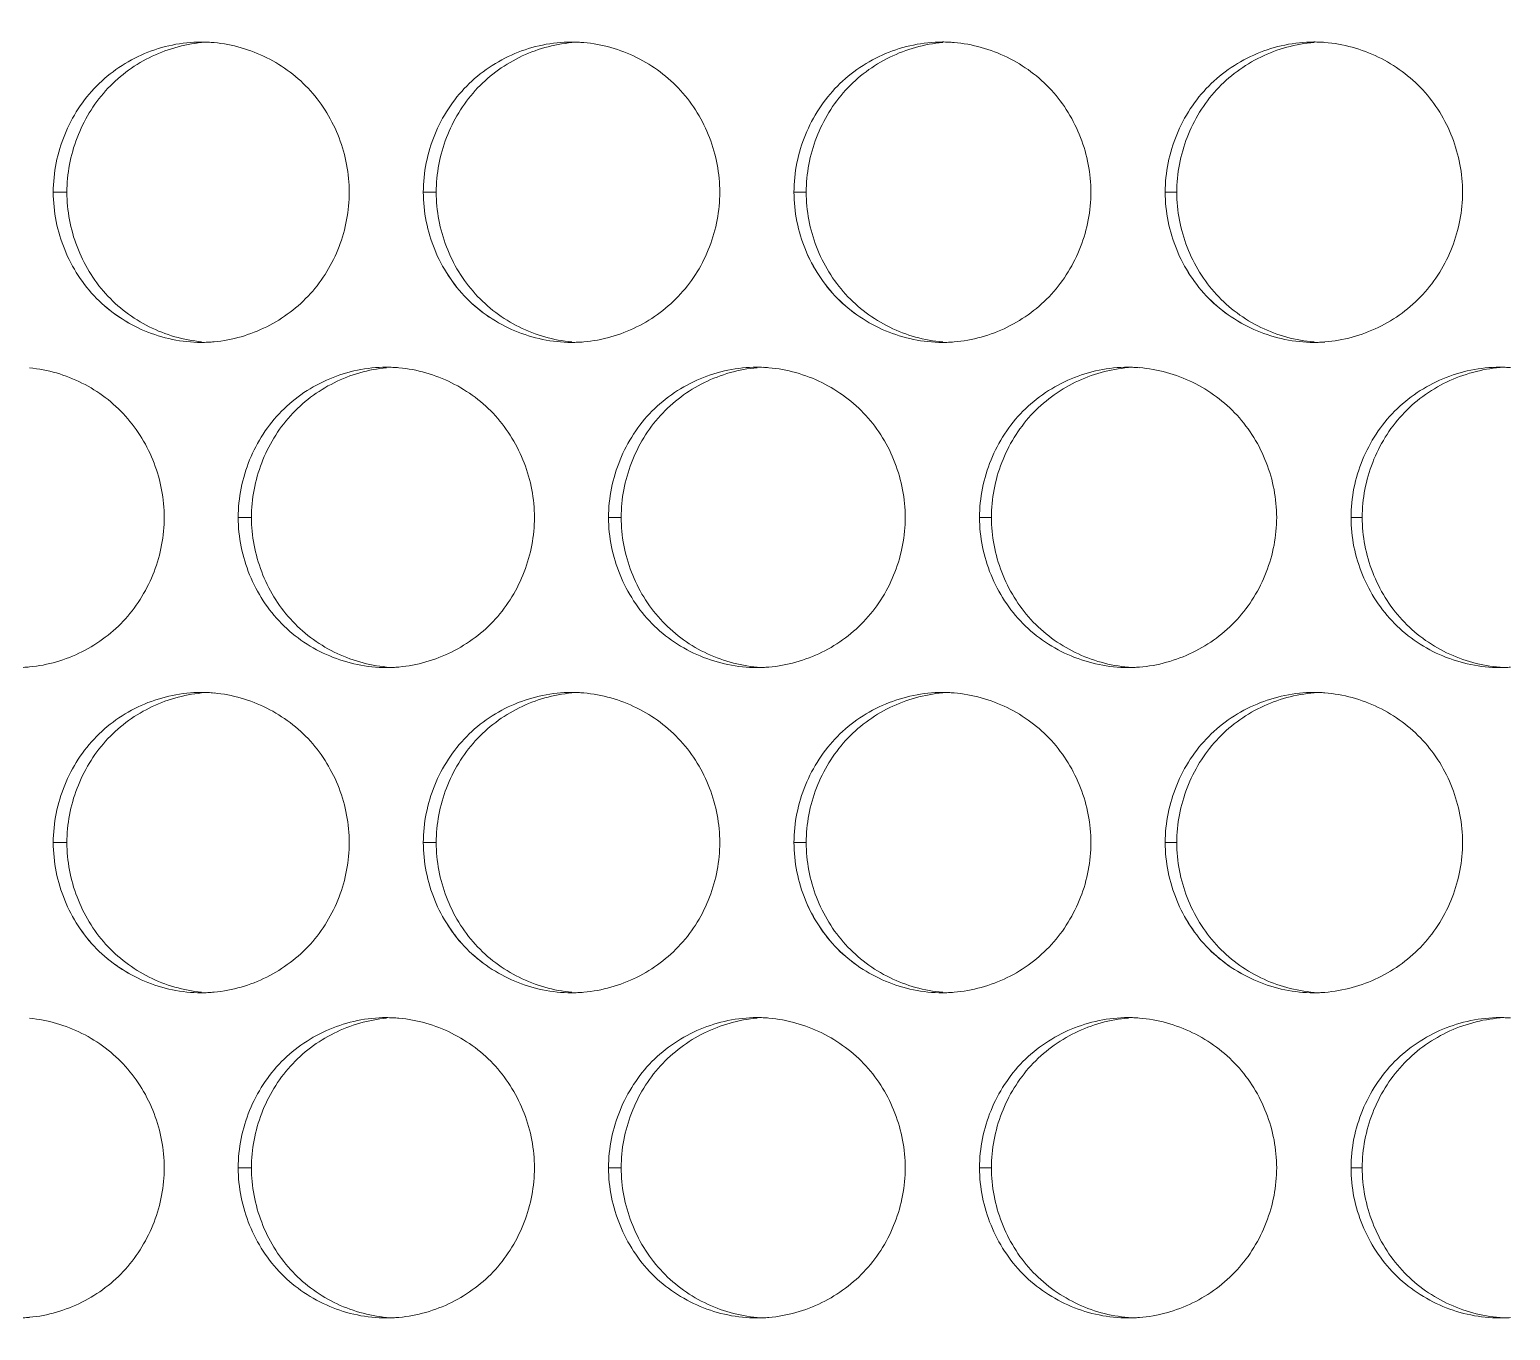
# Model space of a CAD drawing. Header units: millimetres. Extents: x 1177 to 4147, y 93 to 2194.
# Drawn here: x 1667.14 to 1696.71, y 1765.05 to 1791.03 of the extents above; entities that cross this region are included whole.
import ezdxf

# ---------------------------------------------------------------- set-up
doc = ezdxf.new("R2010")
doc.units = ezdxf.units.MM
doc.header["$LTSCALE"] = 0.1
doc.layers.get('0').update_dxf_attribs({"lineweight": 13})
doc.layers.add('标注', color=251, linetype='Continuous', lineweight=9)

msp = doc.modelspace()

# ---------------------------------------------------------------- linework, layer by layer
for radius, start, end in [(196.75, 204.56225, 43.01001), (177.334, 204.90538, 48.55999), (177.047, 204.9052, 48.6494), (168.077, 204.78787, 51.55568), (165.455, 204.70676, 52.44821), (156.5, 204.24844, 55.64881), (156.25, 204.23139, 55.74165), (155.11, 204.1505, 56.16753), (155, 204.14243, 56.20879)]:
    msp.add_arc((1812.49, 1686.895), radius, start, end)
at = {"layer": '标注'}
for p, q in [((1667.882, 1787.779), (1667.61, 1787.779)), ((1667.882, 1787.779), (1667.61, 1787.779)), ((1675.259, 1787.779), (1675.001, 1787.779)), ((1675.259, 1787.779), (1675.001, 1787.779)), ((1682.649, 1787.779), (1682.405, 1787.779)), ((1682.649, 1787.779), (1682.405, 1787.779)), ((1690.05, 1787.779), (1689.82, 1787.779)), ((1690.05, 1787.779), (1689.82, 1787.779)), ((1671.569, 1781.284), (1671.304, 1781.284)), ((1678.953, 1781.284), (1678.701, 1781.284)), ((1686.348, 1781.284), (1686.111, 1781.284)), ((1693.755, 1781.284), (1693.531, 1781.284)), ((1667.882, 1774.789), (1667.61, 1774.789)), ((1667.882, 1774.789), (1667.61, 1774.789)), ((1675.259, 1774.789), (1675.001, 1774.789)), ((1675.259, 1774.789), (1675.001, 1774.789)), ((1682.649, 1774.789), (1682.405, 1774.789)), ((1682.649, 1774.789), (1682.405, 1774.789)), ((1690.05, 1774.789), (1689.82, 1774.789)), ((1690.05, 1774.789), (1689.82, 1774.789)), ((1671.569, 1768.294), (1671.304, 1768.294)), ((1678.953, 1768.294), (1678.701, 1768.294)), ((1686.348, 1768.294), (1686.111, 1768.294)), ((1693.755, 1768.294), (1693.531, 1768.294))]:
    msp.add_line(p, q, dxfattribs=at)
for centre, radius, start, end in [((1670.565, 1788.004), 2.775, 87.2199, 89.9959), ((1670.565, 1788.004), 2.775, 87.2199, 89.9959), ((1670.562, 1787.959), 2.82, 84.6767, 87.2203), ((1670.562, 1787.959), 2.82, 84.6767, 87.2203), ((1677.961, 1787.996), 2.783, 87.3736, 89.9963), ((1677.961, 1787.996), 2.783, 87.3736, 89.9963), ((1677.959, 1787.953), 2.826, 84.9693, 87.374), ((1677.959, 1787.953), 2.826, 84.9693, 87.374), ((1685.369, 1787.989), 2.791, 87.5261, 89.9967), ((1685.369, 1787.989), 2.791, 87.5261, 89.9967), ((1685.367, 1787.948), 2.831, 85.2599, 87.5264), ((1685.367, 1787.948), 2.831, 85.2599, 87.5264), ((1692.789, 1787.982), 2.798, 87.6774, 89.9971), ((1692.789, 1787.982), 2.798, 87.6774, 89.9971), ((1692.787, 1787.944), 2.836, 85.5486, 87.6777), ((1692.787, 1787.944), 2.836, 85.5486, 87.6777), ((1670.565, 1787.555), 2.775, 270.0041, 272.7801), ((1670.565, 1787.555), 2.775, 270.0041, 272.7801), ((1670.562, 1787.6), 2.82, 272.7797, 275.3233), ((1670.562, 1787.6), 2.82, 272.7797, 275.3233), ((1677.961, 1787.563), 2.783, 270.0037, 272.6264), ((1677.961, 1787.563), 2.783, 270.0037, 272.6264), ((1677.959, 1787.605), 2.826, 272.626, 275.0307), ((1677.959, 1787.605), 2.826, 272.626, 275.0307), ((1685.369, 1787.57), 2.791, 270.0033, 272.4739), ((1685.369, 1787.57), 2.791, 270.0033, 272.4739), ((1685.367, 1787.61), 2.831, 272.4736, 274.7401), ((1685.367, 1787.61), 2.831, 272.4736, 274.7401), ((1692.789, 1787.577), 2.798, 270.0029, 272.3226), ((1692.789, 1787.577), 2.798, 270.0029, 272.3226), ((1692.787, 1787.615), 2.836, 272.3223, 274.4514), ((1692.787, 1787.615), 2.836, 272.3223, 274.4514), ((1674.261, 1781.505), 2.779, 87.2969, 89.9961), ((1674.259, 1781.461), 2.823, 84.8233, 87.2973), ((1681.664, 1781.497), 2.787, 87.45, 89.9965), ((1681.662, 1781.456), 2.829, 85.1149, 87.4503), ((1689.078, 1781.49), 2.794, 87.6019, 89.9969), ((1689.076, 1781.451), 2.833, 85.4045, 87.6022), ((1696.502, 1781.483), 2.801, 87.7527, 89.9973), ((1696.501, 1781.446), 2.838, 85.6923, 87.753), ((1666.869, 1781.102), 2.817, 272.857, 275.4704), ((1674.261, 1781.064), 2.779, 270.0039, 272.7031), ((1674.259, 1781.107), 2.823, 272.7027, 275.1767), ((1681.664, 1781.071), 2.787, 270.0035, 272.55), ((1681.662, 1781.113), 2.829, 272.5497, 274.8851), ((1689.078, 1781.078), 2.794, 270.0031, 272.3981), ((1689.076, 1781.118), 2.833, 272.3978, 274.5955), ((1696.502, 1781.085), 2.801, 270.0027, 272.2473), ((1696.501, 1781.122), 2.838, 272.247, 274.3077), ((1670.565, 1775.014), 2.775, 87.2199, 89.9959), ((1670.565, 1775.014), 2.775, 87.2199, 89.9959), ((1670.562, 1774.969), 2.82, 84.6767, 87.2203), ((1670.562, 1774.969), 2.82, 84.6767, 87.2203), ((1677.961, 1775.006), 2.783, 87.3736, 89.9963), ((1677.961, 1775.006), 2.783, 87.3736, 89.9963), ((1677.959, 1774.963), 2.826, 84.9693, 87.374), ((1677.959, 1774.963), 2.826, 84.9693, 87.374), ((1685.369, 1774.998), 2.791, 87.5261, 89.9967), ((1685.369, 1774.998), 2.791, 87.5261, 89.9967), ((1685.367, 1774.958), 2.831, 85.2599, 87.5264), ((1685.367, 1774.958), 2.831, 85.2599, 87.5264), ((1692.789, 1774.991), 2.798, 87.6774, 89.9971), ((1692.789, 1774.991), 2.798, 87.6774, 89.9971), ((1692.787, 1774.953), 2.836, 85.5486, 87.6777), ((1692.787, 1774.953), 2.836, 85.5486, 87.6777), ((1670.565, 1774.564), 2.775, 270.0041, 272.7801), ((1670.565, 1774.564), 2.775, 270.0041, 272.7801), ((1670.562, 1774.609), 2.82, 272.7797, 275.3233), ((1670.562, 1774.609), 2.82, 272.7797, 275.3233), ((1677.961, 1774.572), 2.783, 270.0037, 272.6264), ((1677.961, 1774.572), 2.783, 270.0037, 272.6264), ((1677.959, 1774.615), 2.826, 272.626, 275.0307), ((1677.959, 1774.615), 2.826, 272.626, 275.0307), ((1685.369, 1774.58), 2.791, 270.0033, 272.4739), ((1685.369, 1774.58), 2.791, 270.0033, 272.4739), ((1685.367, 1774.62), 2.831, 272.4736, 274.7401), ((1685.367, 1774.62), 2.831, 272.4736, 274.7401), ((1692.789, 1774.587), 2.798, 270.0029, 272.3226), ((1692.789, 1774.587), 2.798, 270.0029, 272.3226), ((1692.787, 1774.625), 2.836, 272.3223, 274.4514), ((1692.787, 1774.625), 2.836, 272.3223, 274.4514), ((1674.261, 1768.514), 2.779, 87.2969, 89.9961), ((1674.259, 1768.471), 2.823, 84.8233, 87.2973), ((1681.664, 1768.507), 2.787, 87.45, 89.9965), ((1681.662, 1768.465), 2.829, 85.1149, 87.4503), ((1689.078, 1768.5), 2.794, 87.6019, 89.9969), ((1689.076, 1768.46), 2.833, 85.4045, 87.6022), ((1696.502, 1768.493), 2.801, 87.7527, 89.9973), ((1696.501, 1768.456), 2.838, 85.6923, 87.753), ((1666.869, 1768.111), 2.817, 272.857, 275.4704), ((1674.261, 1768.073), 2.779, 270.0039, 272.7031), ((1674.259, 1768.117), 2.823, 272.7027, 275.1767), ((1681.664, 1768.081), 2.787, 270.0035, 272.55), ((1681.662, 1768.122), 2.829, 272.5497, 274.8851), ((1689.078, 1768.088), 2.794, 270.0031, 272.3981), ((1689.076, 1768.127), 2.833, 272.3978, 274.5955), ((1696.502, 1768.095), 2.801, 270.0027, 272.2473), ((1696.501, 1768.132), 2.838, 272.247, 274.3077)]:
    msp.add_arc(centre, radius, start, end, dxfattribs=at)
msp.add_spline([(2027.49, 1819.182), (1864.296, 1806.369), (1766.772, 1737.15), (1658.757, 1615.796), (1597.49, 1595.163)], degree=3, dxfattribs=at)
for points, knots in [([(1670.572, 1790.767), (1670.211, 1790.733), (1669.494, 1790.525), (1668.601, 1789.851), (1668.023, 1788.888), (1667.882, 1788.148), (1667.882, 1787.779)], [0, 0, 0, 0, 0.248267, 0.497316, 0.748031, 1, 1, 1, 1]), ([(1670.572, 1790.767), (1670.211, 1790.733), (1669.494, 1790.525), (1668.601, 1789.851), (1668.023, 1788.888), (1667.882, 1788.148), (1667.882, 1787.779)], [0, 0, 0, 0, 0.248267, 0.497316, 0.748031, 1, 1, 1, 1]), ([(1673.522, 1787.779), (1673.522, 1788.148), (1673.38, 1788.888), (1672.8, 1789.852), (1671.904, 1790.526), (1671.186, 1790.734), (1670.824, 1790.767)], [0, 0, 0, 0, 0.251703, 0.502328, 0.751505, 1, 1, 1, 1]), ([(1673.522, 1787.779), (1673.522, 1788.148), (1673.38, 1788.888), (1672.8, 1789.852), (1671.904, 1790.526), (1671.186, 1790.734), (1670.824, 1790.767)], [0, 0, 0, 0, 0.251703, 0.502328, 0.751505, 1, 1, 1, 1]), ([(1677.968, 1790.768), (1677.605, 1790.736), (1676.884, 1790.531), (1675.985, 1789.857), (1675.402, 1788.892), (1675.259, 1788.149), (1675.259, 1787.779)], [0, 0, 0, 0, 0.248447, 0.497573, 0.748204, 1, 1, 1, 1]), ([(1677.968, 1790.768), (1677.605, 1790.736), (1676.884, 1790.531), (1675.985, 1789.857), (1675.402, 1788.892), (1675.259, 1788.149), (1675.259, 1787.779)], [0, 0, 0, 0, 0.248447, 0.497573, 0.748204, 1, 1, 1, 1]), ([(1680.923, 1787.779), (1680.923, 1788.149), (1680.78, 1788.892), (1680.195, 1789.857), (1679.293, 1790.531), (1678.571, 1790.737), (1678.207, 1790.769)], [0, 0, 0, 0, 0.251533, 0.502074, 0.751327, 1, 1, 1, 1]), ([(1680.923, 1787.779), (1680.923, 1788.149), (1680.78, 1788.892), (1680.195, 1789.857), (1679.293, 1790.531), (1678.571, 1790.737), (1678.207, 1790.769)], [0, 0, 0, 0, 0.251533, 0.502074, 0.751327, 1, 1, 1, 1]), ([(1685.376, 1790.77), (1685.011, 1790.739), (1684.286, 1790.536), (1683.38, 1789.863), (1682.793, 1788.895), (1682.649, 1788.15), (1682.649, 1787.779)], [0, 0, 0, 0, 0.248617, 0.497817, 0.748368, 1, 1, 1, 1]), ([(1685.376, 1790.77), (1685.011, 1790.739), (1684.286, 1790.536), (1683.38, 1789.863), (1682.793, 1788.895), (1682.649, 1788.15), (1682.649, 1787.779)], [0, 0, 0, 0, 0.248617, 0.497817, 0.748368, 1, 1, 1, 1]), ([(1688.336, 1787.779), (1688.336, 1788.15), (1688.191, 1788.896), (1687.602, 1789.863), (1686.694, 1790.536), (1685.967, 1790.739), (1685.601, 1790.77)], [0, 0, 0, 0, 0.251371, 0.501834, 0.751159, 1, 1, 1, 1]), ([(1688.336, 1787.779), (1688.336, 1788.15), (1688.191, 1788.896), (1687.602, 1789.863), (1686.694, 1790.536), (1685.967, 1790.739), (1685.601, 1790.77)], [0, 0, 0, 0, 0.251371, 0.501834, 0.751159, 1, 1, 1, 1]), ([(1692.795, 1790.771), (1692.428, 1790.742), (1691.699, 1790.541), (1690.787, 1789.869), (1690.195, 1788.899), (1690.05, 1788.151), (1690.05, 1787.779)], [0, 0, 0, 0, 0.248776, 0.498047, 0.748524, 1, 1, 1, 1]), ([(1692.795, 1790.771), (1692.428, 1790.742), (1691.699, 1790.541), (1690.787, 1789.869), (1690.195, 1788.899), (1690.05, 1788.151), (1690.05, 1787.779)], [0, 0, 0, 0, 0.248776, 0.498047, 0.748524, 1, 1, 1, 1]), ([(1695.76, 1787.779), (1695.76, 1788.151), (1695.614, 1788.9), (1695.02, 1789.869), (1694.105, 1790.541), (1693.375, 1790.742), (1693.007, 1790.771)], [0, 0, 0, 0, 0.251218, 0.501606, 0.751001, 1, 1, 1, 1]), ([(1695.76, 1787.779), (1695.76, 1788.151), (1695.614, 1788.9), (1695.02, 1789.869), (1694.105, 1790.541), (1693.375, 1790.742), (1693.007, 1790.771)], [0, 0, 0, 0, 0.251218, 0.501606, 0.751001, 1, 1, 1, 1]), ([(1667.882, 1787.779), (1667.882, 1787.411), (1668.023, 1786.671), (1668.601, 1785.708), (1669.494, 1785.033), (1670.211, 1784.825), (1670.572, 1784.792)], [0, 0, 0, 0, 0.251969, 0.502684, 0.751733, 1, 1, 1, 1]), ([(1667.882, 1787.779), (1667.882, 1787.411), (1668.023, 1786.671), (1668.601, 1785.708), (1669.494, 1785.033), (1670.211, 1784.825), (1670.572, 1784.792)], [0, 0, 0, 0, 0.251969, 0.502684, 0.751733, 1, 1, 1, 1]), ([(1670.824, 1784.791), (1671.186, 1784.825), (1671.904, 1785.033), (1672.8, 1785.707), (1673.38, 1786.67), (1673.522, 1787.411), (1673.522, 1787.779)], [0, 0, 0, 0, 0.248495, 0.497672, 0.748297, 1, 1, 1, 1]), ([(1670.824, 1784.791), (1671.186, 1784.825), (1671.904, 1785.033), (1672.8, 1785.707), (1673.38, 1786.67), (1673.522, 1787.411), (1673.522, 1787.779)], [0, 0, 0, 0, 0.248495, 0.497672, 0.748297, 1, 1, 1, 1]), ([(1675.259, 1787.779), (1675.259, 1787.41), (1675.402, 1786.667), (1675.985, 1785.702), (1676.884, 1785.028), (1677.605, 1784.822), (1677.968, 1784.79)], [0, 0, 0, 0, 0.251796, 0.502427, 0.751553, 1, 1, 1, 1]), ([(1675.259, 1787.779), (1675.259, 1787.41), (1675.402, 1786.667), (1675.985, 1785.702), (1676.884, 1785.028), (1677.605, 1784.822), (1677.968, 1784.79)], [0, 0, 0, 0, 0.251796, 0.502427, 0.751553, 1, 1, 1, 1]), ([(1678.207, 1784.79), (1678.571, 1784.822), (1679.293, 1785.028), (1680.195, 1785.701), (1680.78, 1786.667), (1680.923, 1787.41), (1680.923, 1787.779)], [0, 0, 0, 0, 0.248673, 0.497926, 0.748467, 1, 1, 1, 1]), ([(1678.207, 1784.79), (1678.571, 1784.822), (1679.293, 1785.028), (1680.195, 1785.701), (1680.78, 1786.667), (1680.923, 1787.41), (1680.923, 1787.779)], [0, 0, 0, 0, 0.248673, 0.497926, 0.748467, 1, 1, 1, 1]), ([(1682.649, 1787.779), (1682.649, 1787.409), (1682.793, 1786.663), (1683.38, 1785.696), (1684.286, 1785.023), (1685.011, 1784.819), (1685.376, 1784.789)], [0, 0, 0, 0, 0.251632, 0.502183, 0.751383, 1, 1, 1, 1]), ([(1682.649, 1787.779), (1682.649, 1787.409), (1682.793, 1786.663), (1683.38, 1785.696), (1684.286, 1785.023), (1685.011, 1784.819), (1685.376, 1784.789)], [0, 0, 0, 0, 0.251632, 0.502183, 0.751383, 1, 1, 1, 1]), ([(1685.601, 1784.789), (1685.967, 1784.819), (1686.694, 1785.023), (1687.602, 1785.695), (1688.191, 1786.663), (1688.336, 1787.409), (1688.336, 1787.779)], [0, 0, 0, 0, 0.248841, 0.498166, 0.748629, 1, 1, 1, 1]), ([(1685.601, 1784.789), (1685.967, 1784.819), (1686.694, 1785.023), (1687.602, 1785.695), (1688.191, 1786.663), (1688.336, 1787.409), (1688.336, 1787.779)], [0, 0, 0, 0, 0.248841, 0.498166, 0.748629, 1, 1, 1, 1]), ([(1690.05, 1787.779), (1690.05, 1787.407), (1690.195, 1786.66), (1690.787, 1785.69), (1691.699, 1785.018), (1692.428, 1784.817), (1692.795, 1784.788)], [0, 0, 0, 0, 0.251476, 0.501953, 0.751224, 1, 1, 1, 1]), ([(1690.05, 1787.779), (1690.05, 1787.407), (1690.195, 1786.66), (1690.787, 1785.69), (1691.699, 1785.018), (1692.428, 1784.817), (1692.795, 1784.788)], [0, 0, 0, 0, 0.251476, 0.501953, 0.751224, 1, 1, 1, 1]), ([(1693.007, 1784.788), (1693.375, 1784.817), (1694.105, 1785.017), (1695.02, 1785.689), (1695.614, 1786.659), (1695.76, 1787.407), (1695.76, 1787.779)], [0, 0, 0, 0, 0.248999, 0.498394, 0.748782, 1, 1, 1, 1]), ([(1693.007, 1784.788), (1693.375, 1784.817), (1694.105, 1785.017), (1695.02, 1785.689), (1695.614, 1786.659), (1695.76, 1787.407), (1695.76, 1787.779)], [0, 0, 0, 0, 0.248999, 0.498394, 0.748782, 1, 1, 1, 1]), ([(1667.838, 1786.632), (1667.984, 1786.273), (1668.415, 1785.603), (1669.079, 1785.161), (1669.435, 1785.011)], [0, 0, 0, 0, 0.501322, 1, 1, 1, 1]), ([(1675.229, 1786.632), (1675.376, 1786.273), (1675.808, 1785.602), (1676.473, 1785.161), (1676.829, 1785.011)], [0, 0, 0, 0, 0.501161, 1, 1, 1, 1]), ([(1682.633, 1786.632), (1682.78, 1786.273), (1683.213, 1785.602), (1683.879, 1785.161), (1684.236, 1785.011)], [0, 0, 0, 0, 0.501009, 1, 1, 1, 1]), ([(1690.049, 1786.632), (1690.196, 1786.273), (1690.63, 1785.602), (1691.296, 1785.161), (1691.654, 1785.011)], [0, 0, 0, 0, 0.500865, 1, 1, 1, 1]), ([(1669.826, 1781.284), (1669.826, 1781.652), (1669.684, 1782.391), (1669.107, 1783.353), (1668.215, 1784.028), (1667.499, 1784.237), (1667.137, 1784.271)], [0, 0, 0, 0, 0.251792, 0.50246, 0.751598, 1, 1, 1, 1]), ([(1674.268, 1784.273), (1673.906, 1784.24), (1673.187, 1784.033), (1672.291, 1783.359), (1671.711, 1782.395), (1671.569, 1781.653), (1671.569, 1781.284)], [0, 0, 0, 0, 0.248358, 0.497446, 0.748118, 1, 1, 1, 1]), ([(1677.221, 1781.284), (1677.221, 1781.653), (1677.078, 1782.395), (1676.496, 1783.359), (1675.597, 1784.033), (1674.877, 1784.24), (1674.514, 1784.273)], [0, 0, 0, 0, 0.251617, 0.502199, 0.751415, 1, 1, 1, 1]), ([(1681.67, 1784.274), (1681.306, 1784.243), (1680.583, 1784.038), (1679.681, 1783.365), (1679.096, 1782.398), (1678.953, 1781.654), (1678.953, 1781.284)], [0, 0, 0, 0, 0.248533, 0.497696, 0.748287, 1, 1, 1, 1]), ([(1684.628, 1781.284), (1684.628, 1781.654), (1684.484, 1782.399), (1683.897, 1783.365), (1682.992, 1784.038), (1682.268, 1784.243), (1681.903, 1784.274)], [0, 0, 0, 0, 0.251451, 0.501952, 0.751242, 1, 1, 1, 1]), ([(1689.084, 1784.275), (1688.718, 1784.246), (1687.991, 1784.043), (1687.082, 1783.371), (1686.492, 1782.402), (1686.348, 1781.656), (1686.348, 1781.284)], [0, 0, 0, 0, 0.248698, 0.497934, 0.748447, 1, 1, 1, 1]), ([(1692.046, 1781.284), (1692.046, 1781.656), (1691.901, 1782.403), (1691.309, 1783.371), (1690.398, 1784.044), (1689.67, 1784.246), (1689.303, 1784.275)], [0, 0, 0, 0, 0.251294, 0.501718, 0.751079, 1, 1, 1, 1]), ([(1696.509, 1784.276), (1696.141, 1784.248), (1695.41, 1784.048), (1694.495, 1783.377), (1693.9, 1782.406), (1693.755, 1781.657), (1693.755, 1781.284)], [0, 0, 0, 0, 0.248852, 0.498158, 0.748599, 1, 1, 1, 1]), ([(1667.137, 1778.297), (1667.499, 1778.332), (1668.215, 1778.541), (1669.107, 1779.215), (1669.684, 1780.177), (1669.826, 1780.916), (1669.826, 1781.284)], [0, 0, 0, 0, 0.248402, 0.49754, 0.748208, 1, 1, 1, 1]), ([(1671.569, 1781.284), (1671.569, 1780.915), (1671.711, 1780.174), (1672.291, 1779.21), (1673.187, 1778.536), (1673.906, 1778.329), (1674.268, 1778.296)], [0, 0, 0, 0, 0.251882, 0.502554, 0.751642, 1, 1, 1, 1]), ([(1674.514, 1778.296), (1674.877, 1778.329), (1675.597, 1778.535), (1676.496, 1779.209), (1677.078, 1780.173), (1677.221, 1780.915), (1677.221, 1781.284)], [0, 0, 0, 0, 0.248585, 0.497801, 0.748383, 1, 1, 1, 1]), ([(1678.953, 1781.284), (1678.953, 1780.914), (1679.096, 1780.17), (1679.681, 1779.204), (1680.583, 1778.53), (1681.306, 1778.326), (1681.67, 1778.294)], [0, 0, 0, 0, 0.251713, 0.502304, 0.751467, 1, 1, 1, 1]), ([(1681.903, 1778.294), (1682.268, 1778.326), (1682.992, 1778.53), (1683.897, 1779.203), (1684.484, 1780.17), (1684.628, 1780.914), (1684.628, 1781.284)], [0, 0, 0, 0, 0.248758, 0.498048, 0.748549, 1, 1, 1, 1]), ([(1686.348, 1781.284), (1686.348, 1780.913), (1686.492, 1780.166), (1687.082, 1779.198), (1687.991, 1778.525), (1688.718, 1778.323), (1689.084, 1778.293)], [0, 0, 0, 0, 0.251553, 0.502066, 0.751302, 1, 1, 1, 1]), ([(1689.303, 1778.293), (1689.67, 1778.323), (1690.398, 1778.525), (1691.309, 1779.197), (1691.901, 1780.166), (1692.046, 1780.913), (1692.046, 1781.284)], [0, 0, 0, 0, 0.248921, 0.498282, 0.748706, 1, 1, 1, 1]), ([(1693.755, 1781.284), (1693.755, 1780.912), (1693.9, 1780.163), (1694.495, 1779.192), (1695.41, 1778.52), (1696.141, 1778.32), (1696.509, 1778.292)], [0, 0, 0, 0, 0.251401, 0.501842, 0.751148, 1, 1, 1, 1]), ([(1670.572, 1777.777), (1670.211, 1777.743), (1669.494, 1777.535), (1668.601, 1776.861), (1668.023, 1775.897), (1667.882, 1775.157), (1667.882, 1774.789)], [0, 0, 0, 0, 0.248267, 0.497316, 0.748031, 1, 1, 1, 1]), ([(1670.572, 1777.777), (1670.211, 1777.743), (1669.494, 1777.535), (1668.601, 1776.861), (1668.023, 1775.897), (1667.882, 1775.157), (1667.882, 1774.789)], [0, 0, 0, 0, 0.248267, 0.497316, 0.748031, 1, 1, 1, 1]), ([(1673.522, 1774.789), (1673.522, 1775.157), (1673.38, 1775.898), (1672.8, 1776.861), (1671.904, 1777.535), (1671.186, 1777.743), (1670.824, 1777.777)], [0, 0, 0, 0, 0.251703, 0.502328, 0.751505, 1, 1, 1, 1]), ([(1673.522, 1774.789), (1673.522, 1775.157), (1673.38, 1775.898), (1672.8, 1776.861), (1671.904, 1777.535), (1671.186, 1777.743), (1670.824, 1777.777)], [0, 0, 0, 0, 0.251703, 0.502328, 0.751505, 1, 1, 1, 1]), ([(1677.968, 1777.778), (1677.605, 1777.746), (1676.884, 1777.54), (1675.985, 1776.867), (1675.402, 1775.901), (1675.259, 1775.159), (1675.259, 1774.789)], [0, 0, 0, 0, 0.248447, 0.497573, 0.748204, 1, 1, 1, 1]), ([(1677.968, 1777.778), (1677.605, 1777.746), (1676.884, 1777.54), (1675.985, 1776.867), (1675.402, 1775.901), (1675.259, 1775.159), (1675.259, 1774.789)], [0, 0, 0, 0, 0.248447, 0.497573, 0.748204, 1, 1, 1, 1]), ([(1680.923, 1774.789), (1680.923, 1775.159), (1680.78, 1775.902), (1680.195, 1776.867), (1679.293, 1777.541), (1678.571, 1777.746), (1678.207, 1777.778)], [0, 0, 0, 0, 0.251533, 0.502074, 0.751327, 1, 1, 1, 1]), ([(1680.923, 1774.789), (1680.923, 1775.159), (1680.78, 1775.902), (1680.195, 1776.867), (1679.293, 1777.541), (1678.571, 1777.746), (1678.207, 1777.778)], [0, 0, 0, 0, 0.251533, 0.502074, 0.751327, 1, 1, 1, 1]), ([(1685.376, 1777.779), (1685.011, 1777.749), (1684.286, 1777.545), (1683.38, 1776.872), (1682.793, 1775.905), (1682.649, 1775.16), (1682.649, 1774.789)], [0, 0, 0, 0, 0.248617, 0.497817, 0.748368, 1, 1, 1, 1]), ([(1685.376, 1777.779), (1685.011, 1777.749), (1684.286, 1777.545), (1683.38, 1776.872), (1682.793, 1775.905), (1682.649, 1775.16), (1682.649, 1774.789)], [0, 0, 0, 0, 0.248617, 0.497817, 0.748368, 1, 1, 1, 1]), ([(1688.336, 1774.789), (1688.336, 1775.16), (1688.191, 1775.905), (1687.602, 1776.873), (1686.694, 1777.546), (1685.967, 1777.749), (1685.601, 1777.779)], [0, 0, 0, 0, 0.251371, 0.501834, 0.751159, 1, 1, 1, 1]), ([(1688.336, 1774.789), (1688.336, 1775.16), (1688.191, 1775.905), (1687.602, 1776.873), (1686.694, 1777.546), (1685.967, 1777.749), (1685.601, 1777.779)], [0, 0, 0, 0, 0.251371, 0.501834, 0.751159, 1, 1, 1, 1]), ([(1692.795, 1777.78), (1692.428, 1777.752), (1691.699, 1777.551), (1690.787, 1776.878), (1690.195, 1775.909), (1690.05, 1775.161), (1690.05, 1774.789)], [0, 0, 0, 0, 0.248776, 0.498047, 0.748524, 1, 1, 1, 1]), ([(1692.795, 1777.78), (1692.428, 1777.752), (1691.699, 1777.551), (1690.787, 1776.878), (1690.195, 1775.909), (1690.05, 1775.161), (1690.05, 1774.789)], [0, 0, 0, 0, 0.248776, 0.498047, 0.748524, 1, 1, 1, 1]), ([(1695.76, 1774.789), (1695.76, 1775.161), (1695.614, 1775.909), (1695.02, 1776.879), (1694.105, 1777.551), (1693.375, 1777.752), (1693.007, 1777.78)], [0, 0, 0, 0, 0.251218, 0.501606, 0.751001, 1, 1, 1, 1]), ([(1695.76, 1774.789), (1695.76, 1775.161), (1695.614, 1775.909), (1695.02, 1776.879), (1694.105, 1777.551), (1693.375, 1777.752), (1693.007, 1777.78)], [0, 0, 0, 0, 0.251218, 0.501606, 0.751001, 1, 1, 1, 1]), ([(1667.882, 1774.789), (1667.882, 1774.421), (1668.023, 1773.681), (1668.601, 1772.717), (1669.494, 1772.043), (1670.211, 1771.835), (1670.572, 1771.801)], [0, 0, 0, 0, 0.251969, 0.502684, 0.751733, 1, 1, 1, 1]), ([(1667.882, 1774.789), (1667.882, 1774.421), (1668.023, 1773.681), (1668.601, 1772.717), (1669.494, 1772.043), (1670.211, 1771.835), (1670.572, 1771.801)], [0, 0, 0, 0, 0.251969, 0.502684, 0.751733, 1, 1, 1, 1]), ([(1670.824, 1771.801), (1671.186, 1771.835), (1671.904, 1772.043), (1672.8, 1772.717), (1673.38, 1773.68), (1673.522, 1774.421), (1673.522, 1774.789)], [0, 0, 0, 0, 0.248495, 0.497672, 0.748297, 1, 1, 1, 1]), ([(1670.824, 1771.801), (1671.186, 1771.835), (1671.904, 1772.043), (1672.8, 1772.717), (1673.38, 1773.68), (1673.522, 1774.421), (1673.522, 1774.789)], [0, 0, 0, 0, 0.248495, 0.497672, 0.748297, 1, 1, 1, 1]), ([(1675.259, 1774.789), (1675.259, 1774.419), (1675.402, 1773.677), (1675.985, 1772.711), (1676.884, 1772.038), (1677.605, 1771.832), (1677.968, 1771.8)], [0, 0, 0, 0, 0.251796, 0.502427, 0.751553, 1, 1, 1, 1]), ([(1675.259, 1774.789), (1675.259, 1774.419), (1675.402, 1773.677), (1675.985, 1772.711), (1676.884, 1772.038), (1677.605, 1771.832), (1677.968, 1771.8)], [0, 0, 0, 0, 0.251796, 0.502427, 0.751553, 1, 1, 1, 1]), ([(1678.207, 1771.8), (1678.571, 1771.832), (1679.293, 1772.037), (1680.195, 1772.711), (1680.78, 1773.676), (1680.923, 1774.419), (1680.923, 1774.789)], [0, 0, 0, 0, 0.248673, 0.497926, 0.748467, 1, 1, 1, 1]), ([(1678.207, 1771.8), (1678.571, 1771.832), (1679.293, 1772.037), (1680.195, 1772.711), (1680.78, 1773.676), (1680.923, 1774.419), (1680.923, 1774.789)], [0, 0, 0, 0, 0.248673, 0.497926, 0.748467, 1, 1, 1, 1]), ([(1682.649, 1774.789), (1682.649, 1774.418), (1682.793, 1773.673), (1683.38, 1772.706), (1684.286, 1772.033), (1685.011, 1771.829), (1685.376, 1771.799)], [0, 0, 0, 0, 0.251632, 0.502183, 0.751383, 1, 1, 1, 1]), ([(1682.649, 1774.789), (1682.649, 1774.418), (1682.793, 1773.673), (1683.38, 1772.706), (1684.286, 1772.033), (1685.011, 1771.829), (1685.376, 1771.799)], [0, 0, 0, 0, 0.251632, 0.502183, 0.751383, 1, 1, 1, 1]), ([(1685.601, 1771.799), (1685.967, 1771.829), (1686.694, 1772.032), (1687.602, 1772.705), (1688.191, 1773.673), (1688.336, 1774.418), (1688.336, 1774.789)], [0, 0, 0, 0, 0.248841, 0.498166, 0.748629, 1, 1, 1, 1]), ([(1685.601, 1771.799), (1685.967, 1771.829), (1686.694, 1772.032), (1687.602, 1772.705), (1688.191, 1773.673), (1688.336, 1774.418), (1688.336, 1774.789)], [0, 0, 0, 0, 0.248841, 0.498166, 0.748629, 1, 1, 1, 1]), ([(1690.05, 1774.789), (1690.05, 1774.417), (1690.195, 1773.669), (1690.787, 1772.7), (1691.699, 1772.027), (1692.428, 1771.826), (1692.795, 1771.798)], [0, 0, 0, 0, 0.251476, 0.501953, 0.751224, 1, 1, 1, 1]), ([(1690.05, 1774.789), (1690.05, 1774.417), (1690.195, 1773.669), (1690.787, 1772.7), (1691.699, 1772.027), (1692.428, 1771.826), (1692.795, 1771.798)], [0, 0, 0, 0, 0.251476, 0.501953, 0.751224, 1, 1, 1, 1]), ([(1693.007, 1771.798), (1693.375, 1771.826), (1694.105, 1772.027), (1695.02, 1772.699), (1695.614, 1773.669), (1695.76, 1774.417), (1695.76, 1774.789)], [0, 0, 0, 0, 0.248999, 0.498394, 0.748782, 1, 1, 1, 1]), ([(1693.007, 1771.798), (1693.375, 1771.826), (1694.105, 1772.027), (1695.02, 1772.699), (1695.614, 1773.669), (1695.76, 1774.417), (1695.76, 1774.789)], [0, 0, 0, 0, 0.248999, 0.498394, 0.748782, 1, 1, 1, 1]), ([(1667.838, 1773.642), (1667.984, 1773.283), (1668.415, 1772.612), (1669.079, 1772.17), (1669.435, 1772.021)], [0, 0, 0, 0, 0.501322, 1, 1, 1, 1]), ([(1675.229, 1773.642), (1675.376, 1773.282), (1675.808, 1772.612), (1676.473, 1772.17), (1676.829, 1772.021)], [0, 0, 0, 0, 0.501161, 1, 1, 1, 1]), ([(1682.633, 1773.642), (1682.78, 1773.282), (1683.213, 1772.612), (1683.879, 1772.17), (1684.236, 1772.021)], [0, 0, 0, 0, 0.501009, 1, 1, 1, 1]), ([(1690.049, 1773.642), (1690.196, 1773.282), (1690.63, 1772.611), (1691.296, 1772.17), (1691.654, 1772.021)], [0, 0, 0, 0, 0.500865, 1, 1, 1, 1]), ([(1669.826, 1768.294), (1669.826, 1768.662), (1669.684, 1769.401), (1669.107, 1770.363), (1668.215, 1771.037), (1667.499, 1771.246), (1667.137, 1771.281)], [0, 0, 0, 0, 0.251792, 0.50246, 0.751598, 1, 1, 1, 1]), ([(1674.268, 1771.282), (1673.906, 1771.249), (1673.187, 1771.042), (1672.291, 1770.368), (1671.711, 1769.404), (1671.569, 1768.663), (1671.569, 1768.294)], [0, 0, 0, 0, 0.248358, 0.497446, 0.748118, 1, 1, 1, 1]), ([(1677.221, 1768.294), (1677.221, 1768.663), (1677.078, 1769.405), (1676.496, 1770.369), (1675.597, 1771.043), (1674.877, 1771.249), (1674.514, 1771.282)], [0, 0, 0, 0, 0.251617, 0.502199, 0.751415, 1, 1, 1, 1]), ([(1681.67, 1771.284), (1681.306, 1771.252), (1680.583, 1771.048), (1679.681, 1770.374), (1679.096, 1769.408), (1678.953, 1768.664), (1678.953, 1768.294)], [0, 0, 0, 0, 0.248533, 0.497696, 0.748287, 1, 1, 1, 1]), ([(1684.628, 1768.294), (1684.628, 1768.664), (1684.484, 1769.408), (1683.897, 1770.375), (1682.992, 1771.048), (1682.268, 1771.252), (1681.903, 1771.284)], [0, 0, 0, 0, 0.251451, 0.501952, 0.751242, 1, 1, 1, 1]), ([(1689.084, 1771.285), (1688.718, 1771.255), (1687.991, 1771.053), (1687.082, 1770.38), (1686.492, 1769.412), (1686.348, 1768.665), (1686.348, 1768.294)], [0, 0, 0, 0, 0.248698, 0.497934, 0.748447, 1, 1, 1, 1]), ([(1692.046, 1768.294), (1692.046, 1768.665), (1691.901, 1769.412), (1691.309, 1770.381), (1690.398, 1771.053), (1689.67, 1771.255), (1689.303, 1771.285)], [0, 0, 0, 0, 0.251294, 0.501718, 0.751079, 1, 1, 1, 1]), ([(1696.509, 1771.286), (1696.141, 1771.258), (1695.41, 1771.058), (1694.495, 1770.386), (1693.9, 1769.415), (1693.755, 1768.666), (1693.755, 1768.294)], [0, 0, 0, 0, 0.248852, 0.498158, 0.748599, 1, 1, 1, 1]), ([(1667.137, 1765.307), (1667.499, 1765.341), (1668.215, 1765.55), (1669.107, 1766.225), (1669.684, 1767.187), (1669.826, 1767.926), (1669.826, 1768.294)], [0, 0, 0, 0, 0.248402, 0.49754, 0.748208, 1, 1, 1, 1]), ([(1671.569, 1768.294), (1671.569, 1767.925), (1671.711, 1767.183), (1672.291, 1766.219), (1673.187, 1765.545), (1673.906, 1765.338), (1674.268, 1765.305)], [0, 0, 0, 0, 0.251882, 0.502554, 0.751642, 1, 1, 1, 1]), ([(1674.514, 1765.305), (1674.877, 1765.338), (1675.597, 1765.545), (1676.496, 1766.219), (1677.078, 1767.183), (1677.221, 1767.925), (1677.221, 1768.294)], [0, 0, 0, 0, 0.248585, 0.497801, 0.748383, 1, 1, 1, 1]), ([(1678.953, 1768.294), (1678.953, 1767.924), (1679.096, 1767.18), (1679.681, 1766.213), (1680.583, 1765.54), (1681.306, 1765.335), (1681.67, 1765.304)], [0, 0, 0, 0, 0.251713, 0.502304, 0.751467, 1, 1, 1, 1]), ([(1681.903, 1765.304), (1682.268, 1765.335), (1682.992, 1765.54), (1683.897, 1766.213), (1684.484, 1767.179), (1684.628, 1767.924), (1684.628, 1768.294)], [0, 0, 0, 0, 0.248758, 0.498048, 0.748549, 1, 1, 1, 1]), ([(1686.348, 1768.294), (1686.348, 1767.922), (1686.492, 1767.176), (1687.082, 1766.207), (1687.991, 1765.535), (1688.718, 1765.332), (1689.084, 1765.303)], [0, 0, 0, 0, 0.251553, 0.502066, 0.751302, 1, 1, 1, 1]), ([(1689.303, 1765.303), (1689.67, 1765.332), (1690.398, 1765.534), (1691.309, 1766.207), (1691.901, 1767.175), (1692.046, 1767.922), (1692.046, 1768.294)], [0, 0, 0, 0, 0.248921, 0.498282, 0.748706, 1, 1, 1, 1]), ([(1693.755, 1768.294), (1693.755, 1767.921), (1693.9, 1767.172), (1694.495, 1766.201), (1695.41, 1765.53), (1696.141, 1765.33), (1696.509, 1765.302)], [0, 0, 0, 0, 0.251401, 0.501842, 0.751148, 1, 1, 1, 1])]:
    msp.add_open_spline(points, degree=3, knots=knots, dxfattribs=at)
for points in [[(1670.565, 1790.779), (1670.18, 1790.779), (1669.789, 1790.697), (1669.435, 1790.548)], [(1670.565, 1790.779), (1670.18, 1790.779), (1669.789, 1790.697), (1669.435, 1790.548)], [(1677.961, 1790.779), (1677.576, 1790.779), (1677.184, 1790.697), (1676.829, 1790.548)], [(1677.961, 1790.779), (1677.576, 1790.779), (1677.184, 1790.697), (1676.829, 1790.548)], [(1685.369, 1790.779), (1684.984, 1790.779), (1684.591, 1790.697), (1684.236, 1790.548)], [(1685.369, 1790.779), (1684.984, 1790.779), (1684.591, 1790.697), (1684.236, 1790.548)], [(1692.789, 1790.779), (1692.403, 1790.779), (1692.01, 1790.697), (1691.654, 1790.548)], [(1692.789, 1790.779), (1692.403, 1790.779), (1692.01, 1790.697), (1691.654, 1790.548)], [(1669.435, 1790.548), (1669.079, 1790.398), (1668.745, 1790.175), (1668.474, 1789.9)], [(1669.435, 1790.548), (1669.079, 1790.398), (1668.745, 1790.175), (1668.474, 1789.9)], [(1676.829, 1790.548), (1676.473, 1790.398), (1676.139, 1790.175), (1675.867, 1789.9)], [(1676.829, 1790.548), (1676.473, 1790.398), (1676.139, 1790.175), (1675.867, 1789.9)], [(1684.236, 1790.548), (1683.879, 1790.398), (1683.544, 1790.175), (1683.272, 1789.9)], [(1684.236, 1790.548), (1683.879, 1790.398), (1683.544, 1790.175), (1683.272, 1789.9)], [(1691.654, 1790.548), (1691.296, 1790.398), (1690.961, 1790.175), (1690.688, 1789.9)], [(1691.654, 1790.548), (1691.296, 1790.398), (1690.961, 1790.175), (1690.688, 1789.9)], [(1668.474, 1789.9), (1668.202, 1789.624), (1667.984, 1789.286), (1667.838, 1788.927)], [(1668.474, 1789.9), (1668.202, 1789.624), (1667.984, 1789.286), (1667.838, 1788.927)], [(1675.867, 1789.9), (1675.595, 1789.624), (1675.376, 1789.286), (1675.229, 1788.927)], [(1675.867, 1789.9), (1675.595, 1789.624), (1675.376, 1789.286), (1675.229, 1788.927)], [(1683.272, 1789.9), (1682.999, 1789.624), (1682.78, 1789.286), (1682.633, 1788.927)], [(1683.272, 1789.9), (1682.999, 1789.624), (1682.78, 1789.286), (1682.633, 1788.927)], [(1690.688, 1789.9), (1690.415, 1789.624), (1690.196, 1789.286), (1690.049, 1788.927)], [(1690.688, 1789.9), (1690.415, 1789.624), (1690.196, 1789.286), (1690.049, 1788.927)], [(1667.838, 1788.927), (1667.69, 1788.566), (1667.61, 1788.169), (1667.61, 1787.779)], [(1667.838, 1788.927), (1667.69, 1788.566), (1667.61, 1788.169), (1667.61, 1787.779)], [(1675.229, 1788.927), (1675.082, 1788.566), (1675.001, 1788.169), (1675.001, 1787.779)], [(1675.229, 1788.927), (1675.082, 1788.566), (1675.001, 1788.169), (1675.001, 1787.779)], [(1682.633, 1788.927), (1682.486, 1788.566), (1682.405, 1788.169), (1682.405, 1787.779)], [(1682.633, 1788.927), (1682.486, 1788.566), (1682.405, 1788.169), (1682.405, 1787.779)], [(1690.049, 1788.927), (1689.901, 1788.566), (1689.82, 1788.169), (1689.82, 1787.779)], [(1690.049, 1788.927), (1689.901, 1788.566), (1689.82, 1788.169), (1689.82, 1787.779)], [(1667.61, 1787.779), (1667.61, 1787.389), (1667.69, 1786.993), (1667.838, 1786.632)], [(1667.61, 1787.779), (1667.61, 1787.389), (1667.69, 1786.993), (1667.838, 1786.632)], [(1675.001, 1787.779), (1675.001, 1787.389), (1675.082, 1786.993), (1675.229, 1786.632)], [(1675.001, 1787.779), (1675.001, 1787.389), (1675.082, 1786.993), (1675.229, 1786.632)], [(1682.405, 1787.779), (1682.405, 1787.389), (1682.486, 1786.993), (1682.633, 1786.632)], [(1682.405, 1787.779), (1682.405, 1787.389), (1682.486, 1786.993), (1682.633, 1786.632)], [(1689.82, 1787.779), (1689.82, 1787.389), (1689.901, 1786.993), (1690.049, 1786.632)], [(1689.82, 1787.779), (1689.82, 1787.389), (1689.901, 1786.993), (1690.049, 1786.632)], [(1667.838, 1786.632), (1667.984, 1786.273), (1668.202, 1785.935), (1668.474, 1785.659)], [(1675.229, 1786.632), (1675.376, 1786.273), (1675.595, 1785.935), (1675.867, 1785.659)], [(1682.633, 1786.632), (1682.78, 1786.273), (1682.999, 1785.935), (1683.272, 1785.659)], [(1690.049, 1786.632), (1690.196, 1786.273), (1690.415, 1785.935), (1690.688, 1785.659)], [(1668.474, 1785.659), (1668.745, 1785.384), (1669.079, 1785.161), (1669.435, 1785.011)], [(1675.867, 1785.659), (1676.139, 1785.384), (1676.473, 1785.161), (1676.829, 1785.011)], [(1683.272, 1785.659), (1683.544, 1785.383), (1683.879, 1785.161), (1684.236, 1785.011)], [(1690.688, 1785.659), (1690.961, 1785.383), (1691.296, 1785.161), (1691.654, 1785.011)], [(1669.435, 1785.011), (1669.789, 1784.862), (1670.18, 1784.779), (1670.565, 1784.779)], [(1669.435, 1785.011), (1669.789, 1784.862), (1670.18, 1784.779), (1670.565, 1784.779)], [(1676.829, 1785.011), (1677.184, 1784.862), (1677.576, 1784.779), (1677.961, 1784.779)], [(1676.829, 1785.011), (1677.184, 1784.862), (1677.576, 1784.779), (1677.961, 1784.779)], [(1684.236, 1785.011), (1684.591, 1784.862), (1684.984, 1784.779), (1685.369, 1784.779)], [(1684.236, 1785.011), (1684.591, 1784.862), (1684.984, 1784.779), (1685.369, 1784.779)], [(1691.654, 1785.011), (1692.01, 1784.862), (1692.403, 1784.779), (1692.789, 1784.779)], [(1691.654, 1785.011), (1692.01, 1784.862), (1692.403, 1784.779), (1692.789, 1784.779)], [(1674.261, 1784.284), (1673.877, 1784.284), (1673.485, 1784.202), (1673.131, 1784.052)], [(1681.664, 1784.284), (1681.278, 1784.284), (1680.886, 1784.202), (1680.531, 1784.052)], [(1689.078, 1784.284), (1688.692, 1784.284), (1688.299, 1784.202), (1687.943, 1784.052)], [(1696.503, 1784.284), (1696.116, 1784.284), (1695.723, 1784.202), (1695.367, 1784.052)], [(1673.131, 1784.052), (1672.774, 1783.903), (1672.44, 1783.68), (1672.169, 1783.405)], [(1680.531, 1784.052), (1680.174, 1783.903), (1679.84, 1783.68), (1679.568, 1783.405)], [(1687.943, 1784.052), (1687.586, 1783.903), (1687.251, 1783.68), (1686.979, 1783.405)], [(1695.367, 1784.052), (1695.009, 1783.903), (1694.673, 1783.68), (1694.401, 1783.405)], [(1672.169, 1783.405), (1671.897, 1783.129), (1671.679, 1782.79), (1671.532, 1782.431)], [(1679.568, 1783.405), (1679.296, 1783.129), (1679.077, 1782.791), (1678.93, 1782.431)], [(1686.979, 1783.405), (1686.706, 1783.129), (1686.487, 1782.791), (1686.34, 1782.431)], [(1694.401, 1783.405), (1694.127, 1783.129), (1693.908, 1782.791), (1693.76, 1782.431)], [(1671.532, 1782.431), (1671.385, 1782.07), (1671.304, 1781.674), (1671.304, 1781.284)], [(1678.93, 1782.431), (1678.782, 1782.071), (1678.701, 1781.674), (1678.701, 1781.284)], [(1686.34, 1782.431), (1686.192, 1782.071), (1686.111, 1781.674), (1686.111, 1781.284)], [(1693.76, 1782.431), (1693.612, 1782.071), (1693.531, 1781.674), (1693.531, 1781.284)], [(1671.304, 1781.284), (1671.304, 1780.894), (1671.385, 1780.498), (1671.532, 1780.137)], [(1678.701, 1781.284), (1678.701, 1780.894), (1678.782, 1780.498), (1678.93, 1780.137)], [(1686.111, 1781.284), (1686.111, 1780.894), (1686.192, 1780.498), (1686.34, 1780.137)], [(1693.531, 1781.284), (1693.531, 1780.894), (1693.612, 1780.498), (1693.76, 1780.137)], [(1671.532, 1780.137), (1671.679, 1779.778), (1671.897, 1779.44), (1672.169, 1779.164)], [(1678.93, 1780.137), (1679.077, 1779.778), (1679.296, 1779.44), (1679.568, 1779.164)], [(1686.34, 1780.137), (1686.487, 1779.778), (1686.706, 1779.44), (1686.979, 1779.164)], [(1693.76, 1780.137), (1693.908, 1779.778), (1694.127, 1779.439), (1694.401, 1779.164)], [(1672.169, 1779.164), (1672.44, 1778.888), (1672.774, 1778.666), (1673.131, 1778.516)], [(1679.568, 1779.164), (1679.84, 1778.888), (1680.174, 1778.666), (1680.531, 1778.516)], [(1686.979, 1779.164), (1687.251, 1778.888), (1687.586, 1778.666), (1687.943, 1778.516)], [(1694.401, 1779.164), (1694.673, 1778.888), (1695.009, 1778.666), (1695.367, 1778.516)], [(1673.131, 1778.516), (1673.485, 1778.367), (1673.877, 1778.284), (1674.261, 1778.284)], [(1680.531, 1778.516), (1680.886, 1778.367), (1681.278, 1778.284), (1681.664, 1778.284)], [(1687.943, 1778.516), (1688.299, 1778.367), (1688.692, 1778.284), (1689.078, 1778.284)], [(1695.367, 1778.516), (1695.723, 1778.367), (1696.116, 1778.284), (1696.503, 1778.284)], [(1670.565, 1777.789), (1670.18, 1777.789), (1669.789, 1777.706), (1669.435, 1777.557)], [(1670.565, 1777.789), (1670.18, 1777.789), (1669.789, 1777.706), (1669.435, 1777.557)], [(1677.961, 1777.789), (1677.576, 1777.789), (1677.184, 1777.706), (1676.829, 1777.557)], [(1677.961, 1777.789), (1677.576, 1777.789), (1677.184, 1777.706), (1676.829, 1777.557)], [(1685.369, 1777.789), (1684.984, 1777.789), (1684.591, 1777.706), (1684.236, 1777.557)], [(1685.369, 1777.789), (1684.984, 1777.789), (1684.591, 1777.706), (1684.236, 1777.557)], [(1692.789, 1777.789), (1692.403, 1777.789), (1692.01, 1777.706), (1691.654, 1777.557)], [(1692.789, 1777.789), (1692.403, 1777.789), (1692.01, 1777.706), (1691.654, 1777.557)], [(1669.435, 1777.557), (1669.079, 1777.407), (1668.745, 1777.185), (1668.474, 1776.91)], [(1669.435, 1777.557), (1669.079, 1777.407), (1668.745, 1777.185), (1668.474, 1776.91)], [(1676.829, 1777.557), (1676.473, 1777.408), (1676.139, 1777.185), (1675.867, 1776.91)], [(1676.829, 1777.557), (1676.473, 1777.408), (1676.139, 1777.185), (1675.867, 1776.91)], [(1684.236, 1777.557), (1683.879, 1777.408), (1683.544, 1777.185), (1683.272, 1776.91)], [(1684.236, 1777.557), (1683.879, 1777.408), (1683.544, 1777.185), (1683.272, 1776.91)], [(1691.654, 1777.557), (1691.296, 1777.408), (1690.961, 1777.185), (1690.688, 1776.91)], [(1691.654, 1777.557), (1691.296, 1777.408), (1690.961, 1777.185), (1690.688, 1776.91)], [(1668.474, 1776.91), (1668.202, 1776.633), (1667.984, 1776.295), (1667.838, 1775.936)], [(1668.474, 1776.91), (1668.202, 1776.633), (1667.984, 1776.295), (1667.838, 1775.936)], [(1675.867, 1776.91), (1675.595, 1776.633), (1675.376, 1776.295), (1675.229, 1775.936)], [(1675.867, 1776.91), (1675.595, 1776.633), (1675.376, 1776.295), (1675.229, 1775.936)], [(1683.272, 1776.91), (1682.999, 1776.634), (1682.78, 1776.295), (1682.633, 1775.936)], [(1683.272, 1776.91), (1682.999, 1776.634), (1682.78, 1776.295), (1682.633, 1775.936)], [(1690.688, 1776.91), (1690.415, 1776.634), (1690.196, 1776.296), (1690.049, 1775.936)], [(1690.688, 1776.91), (1690.415, 1776.634), (1690.196, 1776.296), (1690.049, 1775.936)], [(1667.838, 1775.936), (1667.69, 1775.575), (1667.61, 1775.179), (1667.61, 1774.789)], [(1667.838, 1775.936), (1667.69, 1775.575), (1667.61, 1775.179), (1667.61, 1774.789)], [(1675.229, 1775.936), (1675.082, 1775.575), (1675.001, 1775.179), (1675.001, 1774.789)], [(1675.229, 1775.936), (1675.082, 1775.575), (1675.001, 1775.179), (1675.001, 1774.789)], [(1682.633, 1775.936), (1682.486, 1775.575), (1682.405, 1775.179), (1682.405, 1774.789)], [(1682.633, 1775.936), (1682.486, 1775.575), (1682.405, 1775.179), (1682.405, 1774.789)], [(1690.049, 1775.936), (1689.901, 1775.575), (1689.82, 1775.179), (1689.82, 1774.789)], [(1690.049, 1775.936), (1689.901, 1775.575), (1689.82, 1775.179), (1689.82, 1774.789)], [(1667.61, 1774.789), (1667.61, 1774.399), (1667.69, 1774.003), (1667.838, 1773.642)], [(1667.61, 1774.789), (1667.61, 1774.399), (1667.69, 1774.003), (1667.838, 1773.642)], [(1675.001, 1774.789), (1675.001, 1774.399), (1675.082, 1774.003), (1675.229, 1773.642)], [(1675.001, 1774.789), (1675.001, 1774.399), (1675.082, 1774.003), (1675.229, 1773.642)], [(1682.405, 1774.789), (1682.405, 1774.399), (1682.486, 1774.003), (1682.633, 1773.642)], [(1682.405, 1774.789), (1682.405, 1774.399), (1682.486, 1774.003), (1682.633, 1773.642)], [(1689.82, 1774.789), (1689.82, 1774.399), (1689.901, 1774.003), (1690.049, 1773.642)], [(1689.82, 1774.789), (1689.82, 1774.399), (1689.901, 1774.003), (1690.049, 1773.642)], [(1667.838, 1773.642), (1667.984, 1773.283), (1668.202, 1772.945), (1668.474, 1772.668)], [(1675.229, 1773.642), (1675.376, 1773.283), (1675.595, 1772.944), (1675.867, 1772.668)], [(1682.633, 1773.642), (1682.78, 1773.283), (1682.999, 1772.944), (1683.272, 1772.668)], [(1690.049, 1773.642), (1690.196, 1773.282), (1690.415, 1772.944), (1690.688, 1772.668)], [(1668.474, 1772.668), (1668.745, 1772.393), (1669.079, 1772.171), (1669.435, 1772.021)], [(1675.867, 1772.668), (1676.139, 1772.393), (1676.473, 1772.17), (1676.829, 1772.021)], [(1683.272, 1772.668), (1683.544, 1772.393), (1683.879, 1772.17), (1684.236, 1772.021)], [(1690.688, 1772.668), (1690.961, 1772.393), (1691.296, 1772.17), (1691.654, 1772.021)], [(1669.435, 1772.021), (1669.789, 1771.872), (1670.18, 1771.789), (1670.565, 1771.789)], [(1669.435, 1772.021), (1669.789, 1771.872), (1670.18, 1771.789), (1670.565, 1771.789)], [(1676.829, 1772.021), (1677.184, 1771.872), (1677.576, 1771.789), (1677.961, 1771.789)], [(1676.829, 1772.021), (1677.184, 1771.872), (1677.576, 1771.789), (1677.961, 1771.789)], [(1684.236, 1772.021), (1684.591, 1771.872), (1684.984, 1771.789), (1685.369, 1771.789)], [(1684.236, 1772.021), (1684.591, 1771.872), (1684.984, 1771.789), (1685.369, 1771.789)], [(1691.654, 1772.021), (1692.01, 1771.872), (1692.403, 1771.789), (1692.789, 1771.789)], [(1691.654, 1772.021), (1692.01, 1771.872), (1692.403, 1771.789), (1692.789, 1771.789)], [(1673.131, 1771.062), (1672.774, 1770.912), (1672.44, 1770.69), (1672.169, 1770.414)], [(1674.261, 1771.294), (1673.877, 1771.294), (1673.485, 1771.211), (1673.131, 1771.062)], [(1680.531, 1771.062), (1680.174, 1770.912), (1679.84, 1770.69), (1679.568, 1770.414)], [(1681.664, 1771.294), (1681.278, 1771.294), (1680.886, 1771.211), (1680.531, 1771.062)], [(1687.943, 1771.062), (1687.586, 1770.912), (1687.251, 1770.69), (1686.979, 1770.414)], [(1689.078, 1771.294), (1688.692, 1771.294), (1688.299, 1771.211), (1687.943, 1771.062)], [(1695.367, 1771.062), (1695.009, 1770.912), (1694.673, 1770.69), (1694.401, 1770.414)], [(1696.503, 1771.294), (1696.116, 1771.294), (1695.723, 1771.211), (1695.367, 1771.062)], [(1672.169, 1770.414), (1671.897, 1770.138), (1671.679, 1769.8), (1671.532, 1769.441)], [(1679.568, 1770.414), (1679.296, 1770.138), (1679.077, 1769.8), (1678.93, 1769.441)], [(1686.979, 1770.414), (1686.706, 1770.138), (1686.487, 1769.8), (1686.34, 1769.441)], [(1694.401, 1770.414), (1694.127, 1770.139), (1693.908, 1769.8), (1693.76, 1769.441)], [(1671.532, 1769.441), (1671.385, 1769.08), (1671.304, 1768.684), (1671.304, 1768.294)], [(1678.93, 1769.441), (1678.782, 1769.08), (1678.701, 1768.684), (1678.701, 1768.294)], [(1686.34, 1769.441), (1686.192, 1769.08), (1686.111, 1768.684), (1686.111, 1768.294)], [(1693.76, 1769.441), (1693.612, 1769.08), (1693.531, 1768.684), (1693.531, 1768.294)], [(1671.304, 1768.294), (1671.304, 1767.904), (1671.385, 1767.508), (1671.532, 1767.147)], [(1678.701, 1768.294), (1678.701, 1767.904), (1678.782, 1767.507), (1678.93, 1767.147)], [(1686.111, 1768.294), (1686.111, 1767.904), (1686.192, 1767.507), (1686.34, 1767.147)], [(1693.531, 1768.294), (1693.531, 1767.904), (1693.612, 1767.507), (1693.76, 1767.147)], [(1671.532, 1767.147), (1671.679, 1766.788), (1671.897, 1766.449), (1672.169, 1766.173)], [(1678.93, 1767.147), (1679.077, 1766.787), (1679.296, 1766.449), (1679.568, 1766.173)], [(1686.34, 1767.147), (1686.487, 1766.787), (1686.706, 1766.449), (1686.979, 1766.173)], [(1693.76, 1767.147), (1693.908, 1766.787), (1694.127, 1766.449), (1694.401, 1766.173)], [(1672.169, 1766.173), (1672.44, 1765.898), (1672.774, 1765.675), (1673.131, 1765.526)], [(1679.568, 1766.173), (1679.84, 1765.898), (1680.174, 1765.675), (1680.531, 1765.526)], [(1686.979, 1766.173), (1687.251, 1765.898), (1687.586, 1765.675), (1687.943, 1765.526)], [(1694.401, 1766.173), (1694.673, 1765.898), (1695.009, 1765.675), (1695.367, 1765.526)], [(1673.131, 1765.526), (1673.485, 1765.376), (1673.877, 1765.294), (1674.261, 1765.294)], [(1680.531, 1765.526), (1680.886, 1765.376), (1681.278, 1765.294), (1681.664, 1765.294)], [(1687.943, 1765.526), (1688.299, 1765.376), (1688.692, 1765.294), (1689.078, 1765.294)], [(1695.367, 1765.526), (1695.723, 1765.376), (1696.116, 1765.294), (1696.503, 1765.294)]]:
    msp.add_open_spline(points, degree=3, dxfattribs=at)

doc.saveas('drawing.dxf')
